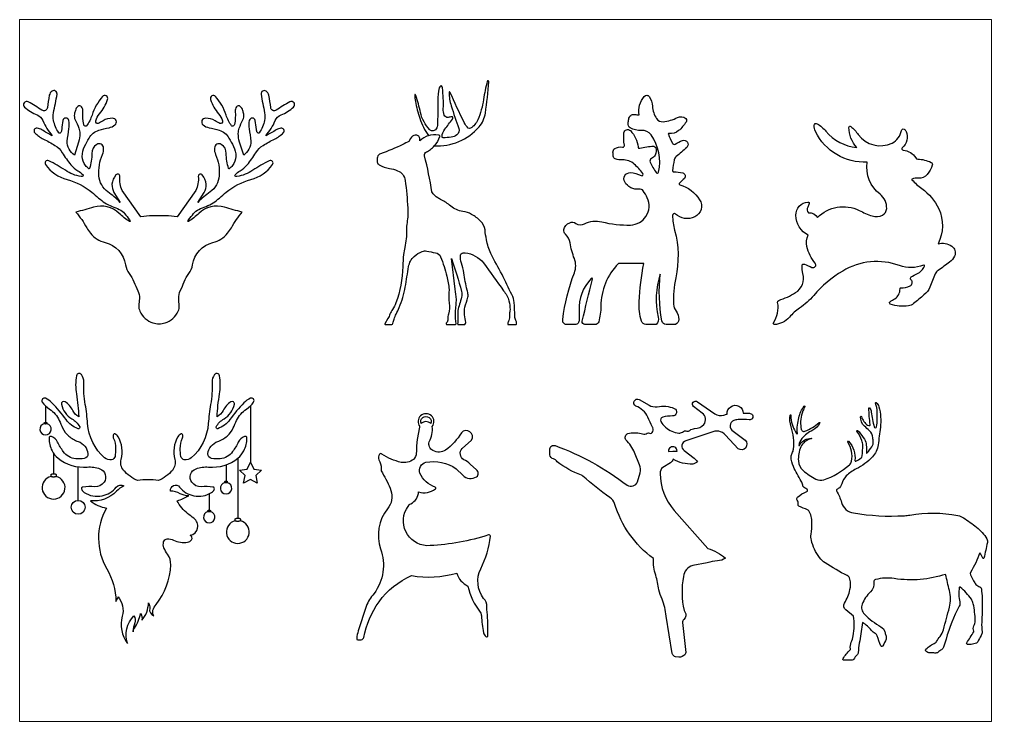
# Paper-space layout 'dwgmodels.com' of a CAD drawing. Header units: millimetres. Extents: x 0 to 257, y 5 to 190.
# The model-space entities are those that its viewports show. They can reach past a viewport. Long polylines and large blocks are cut down to what shows.
import ezdxf

# ---------------------------------------------------------------- set-up
doc = ezdxf.new("R2010")
doc.units = ezdxf.units.MM
doc.layers.add('dwgmodels.com', color=250, linetype='Continuous')

msp = doc.modelspace()

# ---------------------------------------------------------------- linework, layer by layer
at = {"layer": 'dwgmodels.com'}
for points in [[(2242, 1362.6, -0.037456), (2240.8, 1373.4, -0.034563), (2241.9, 1400.7, 0.046619), (2242.5, 1411.3, 0.034479), (2240.3, 1432.6), (2232.9, 1495.1, -0.012326), (2253.3, 1427.8, -0.12663), (2253.2, 1415.9, -0.009578), (2249, 1401.6, 0.034062), (2245.8, 1388.5), (2245.8, 1365.7, 0.062798), (2245.1, 1361.5, 0.242198), (2245.8, 1359.9), (2248.9, 1359.9), (2248.9, 1359.9), (2259.9, 1359.9, 0.281905), (2261.9, 1364.2, -0.087627), (2259.8, 1395.4, 0.027069), (2266, 1416, 0.132903), (2265.8, 1425.6, -0.01804), (2264.5, 1430.5, -0.020401), (2258.1, 1465.8, 0.060088), (2252.9, 1485.8, -0.138571), (2251.2, 1502.6, -0.191407), (2252.7, 1505, -0.193985), (2260.5, 1507.1, -0.190631), (2298.4, 1486.2, 0.002128), (2339.4, 1429.2, -0.107702), (2350.4, 1408.4, -0.072771), (2352.6, 1390.7, -0.063768), (2351.9, 1386, 0.098195), (2351.4, 1378.6, -0.121379), (2350.1, 1368.2, -0.030622), (2348.6, 1365, 0.162487), (2348, 1361, 0.369048), (2349.2, 1359.9), (2365.2, 1359.9, 0.373713), (2365.7, 1361.2, -0.141795), (2365.6, 1362.5, 0.198378), (2364.8, 1368.3, -0.132897), (2362.3, 1376.9, 0.010976), (2361.3, 1405.2, 0.12285), (2356.2, 1421.4, -0.004566), (2336.4, 1462.6, -0.019991), (2313.6, 1505.8, -0.063619), (2304.3, 1533.8, -0.021388), (2301.3, 1554.2, 0.177945), (2292.3, 1572.3, 0.062515), (2273.8, 1586, 0.09607), (2255.9, 1591.9, -0.146834), (2230.9, 1603, 0.063899), (2211.5, 1615.8, -0.02198), (2204.6, 1619.6, -0.123715), (2192.4, 1631.9, 0.022711), (2177.3, 1706.3, -0.374313), (2181.3, 1714.3, 0.07738), (2189.4, 1719.1, 0.04035), (2197.3, 1726.8, 0.233902), (2289.1, 1765.4, 0.143353), (2302.1, 1793.8, 0.016018), (2309.3, 1858.1, 0.910992), (2306, 1858.7, 0.030936), (2298.3, 1821.8, -0.067488), (2286.4, 1779.7, -0.149016), (2271.6, 1762.5, -0.335247), (2267, 1762.9, -0.09837), (2258.6, 1774.1, -0.007961), (2229.4, 1836.7, 0.810125), (2227.7, 1836.3, 0.075908), (2232, 1808.5, 0.009382), (2247.6, 1762.2, -0.325951), (2243.8, 1749.2, -0.130323), (2231.9, 1744.3, -0.038514), (2215.2, 1743.3, -0.425358), (2213.2, 1745.5, -0.148826), (2218.8, 1760.6, -0.003334), (2234.7, 1781.3, 0.211727), (2235.5, 1784.6, 0.431096), (2233.1, 1786.2, -0.018687), (2225.6, 1784.8, -0.36141), (2217.5, 1789.6, -0.09926), (2215.6, 1802.7, 0.049222), (2213.8, 1845.4, 0.134527), (2212, 1849.6, 0.403397), (2210.4, 1849.8, 0.173113), (2207.4, 1845.4, 0.066901), (2204.5, 1819.4, -0.018893), (2203.6, 1768.1, -0.193239), (2199.5, 1759.5, -0.417393), (2187.6, 1759.9, -0.059488), (2176.2, 1775.7, -0.071795), (2169, 1794.8, 0.022511), (2159.6, 1829.9, 0.156759), (2158.2, 1831.9, 0.603953), (2157.5, 1831.6, 0.057472), (2158.5, 1817.8, 0.030297), (2167.4, 1783.1, 0.080235), (2185.4, 1747.8, 0.107652), (2167.4, 1736.5, 0.051398), (2167.3, 1741.8, 0.434194), (2158.2, 1748.5, 0.221214), (2148.7, 1741.7), (2145.2, 1735.6, -0.000414), (2132.6, 1729.3, -0.03169), (2086.9, 1710.2, 0.242521), (2080.6, 1703.6, 0.128627), (2080.3, 1693.2, 0.211833), (2084.5, 1687.6, 0.086236), (2105.4, 1680.3, -0.054117), (2122.1, 1675.6, -0.272781), (2137.6, 1655.4, -0.014552), (2143, 1599, -0.059729), (2141.4, 1569.3, 0.05023), (2140.2, 1553.8, -0.060445), (2136.9, 1518.2, 0.021916), (2134.4, 1503.7, 0.027403), (2132.6, 1478.7, -0.084664), (2118.6, 1404.1, -0.068359), (2111.6, 1390.9, 0.067504), (2106.4, 1381.2, -0.046572), (2102.1, 1372.4), (2095.8, 1361.2, 0.521075), (2096.7, 1359.9), (2109.9, 1359.9, 0.244158), (2112.3, 1362.3, 0.001759), (2115.1, 1370.8, -0.031275), (2119.2, 1381.4, 0.000897), (2125.3, 1395, 0.06649), (2137.8, 1436.9, -0.003135), (2144.7, 1478.9, -0.167913), (2156, 1499.7, -0.08867), (2172.6, 1510, -0.155368), (2181.9, 1510.7, 0.019985), (2199.5, 1507.3, -0.264128), (2210.2, 1498.8, -0.036089), (2223, 1459, -0.033291), (2227.7, 1431.9, 0.023517), (2227.6, 1403.9, -0.127193), (2226.4, 1381.5, 0.099817), (2225.3, 1370.6, -0.238816), (2222.4, 1363.4, 0.690517), (2223.7, 1359.9), (2239.8, 1359.9, 0.470969)], [(1632.7, 1583), (1613, 1583), (1595.4, 1580.9), (1557.1, 1634.7, -0.123074), (1552.2, 1663.7, 0.731978), (1544.1, 1666.9, 0.153748), (1536.2, 1647.6, 0.161064), (1540.3, 1631.1), (1553.1, 1610.5, 0.037126), (1527.9, 1631.9, -0.219286), (1509.4, 1664.9, -0.121776), (1516.7, 1708.7, 0.115952), (1519, 1722, 0.562722), (1505, 1729.5, 0.27188), (1494.8, 1711.1, -0.092502), (1489.9, 1680.1, -0.502613), (1488.6, 1679.7, -0.063697), (1482, 1686, -0.171286), (1475.2, 1705, -0.118238), (1480.1, 1725.3, -0.012968), (1489.3, 1742.5, -0.190954), (1509.3, 1758.5, -0.024582), (1530.1, 1763.7, 0.124034), (1542.3, 1769.5, 0.708986), (1537.2, 1783.3, 0.12216), (1517.8, 1778.1, -0.001525), (1507.8, 1772.6, -0.322685), (1504.1, 1773.1, -0.289442), (1502.8, 1778, -0.098004), (1510.5, 1792, 0.093698), (1527.2, 1821.6, 0.821211), (1516.7, 1827.6, 0.100901), (1495.2, 1789.7, -0.078095), (1484, 1767.5, -0.221778), (1482.7, 1766.8, -0.374483), (1478.1, 1770.3, -0.075583), (1476.5, 1796.9, 0.178858), (1473.9, 1806.5, 0.451196), (1466.1, 1807.3, 0.137418), (1461, 1799.2, 0.025082), (1459.2, 1791.5, 0.161446), (1460.7, 1779.9, -0.023171), (1468.2, 1762.8, -0.090522), (1470.2, 1751.6, -0.076744), (1467.6, 1734.4), (1459.1, 1707.1, -0.060471), (1448.3, 1719.9, -0.176567), (1444.4, 1736.4, -0.011353), (1447.9, 1761.2, 0.094593), (1447.5, 1778.7, 0.823223), (1435.3, 1778.5, 0.026498), (1433.1, 1760.1, -0.122389), (1431, 1753.6, -0.54059), (1427, 1753.5, -0.103684), (1416.4, 1778.8, -0.089749), (1416.2, 1794.2, -0.014002), (1420, 1813.5, 0.023749), (1423.4, 1832.7, 0.651732), (1413.3, 1838.8, 0.186429), (1407.6, 1830.2, 0.034198), (1403.7, 1805, -0.56939), (1392.4, 1799.6, 0.018212), (1364.5, 1816.7, 0.897447), (1356.8, 1806, 0.086044), (1382.6, 1790, -0.201945), (1394.4, 1778.2, 0.084651), (1413.7, 1747.4, -0.027105), (1392.2, 1759.4, 0.103787), (1382.7, 1762.9, 0.720382), (1377.8, 1753.3, 0.086684), (1395.7, 1740.4, -0.026652), (1419.2, 1727.5, -0.11846), (1434.2, 1712.4, 0.03916), (1451.9, 1687.6, 0.085861), (1466.2, 1675.6, -0.082139), (1476.8, 1666.8, -0.39139), (1476.7, 1664.6, -0.245586), (1473, 1663.4, -0.104193), (1440.5, 1676.4, 0.030104), (1406.5, 1696, 0.77901), (1399.8, 1688.2, 0.17769), (1444.1, 1657.4, -0.108036), (1494.9, 1631.5, -0.013639), (1508.8, 1619.5, 0.09235), (1536.3, 1602.4, -0.01609), (1551.1, 1596, -0.110632), (1561.8, 1587.7, -0.010307), (1572.1, 1574.9, -0.066558), (1573.5, 1572.4, -0.738374), (1572.1, 1571.2, -0.042971), (1551, 1588, 0.268634), (1498.5, 1600.5, -0.013213), (1462.1, 1590.7, -0.047418), (1484.4, 1558.4, 0.045747), (1492.1, 1547.1, 0.160788), (1522.2, 1528.1, -0.303412), (1564, 1482.3, 0.124466), (1571.4, 1464.7, -0.066353), (1581, 1447.6, 0.016063), (1589.1, 1429.3, -0.126893), (1592.3, 1412.9, -0.006894), (1591.3, 1399.2, 0.13338), (1593.4, 1387.2, 0.202947), (1620.3, 1363.3, 0.081933), (1632.7, 1361.2, 0.081933), (1645.1, 1363.3, 0.202947), (1672, 1387.2, 0.13338), (1674.2, 1399.2, -0.006894), (1673.1, 1412.9, -0.126893), (1676.3, 1429.3, 0.016063), (1684.4, 1447.6, -0.066353), (1694, 1464.7, 0.124466), (1701.4, 1482.3, -0.303412), (1743.2, 1528.1, 0.160788), (1773.3, 1547.1, 0.045747), (1781.1, 1558.4, -0.047418), (1803.3, 1590.7, -0.013213), (1766.9, 1600.5, 0.268634), (1714.4, 1588, -0.042971), (1693.4, 1571.2, -0.738374), (1691.9, 1572.4, -0.066558), (1693.4, 1574.9, -0.010307), (1703.6, 1587.7, -0.110632), (1714.3, 1596, -0.01609), (1729.1, 1602.4, 0.09235), (1756.6, 1619.5, -0.013639), (1770.5, 1631.5, -0.108036), (1821.3, 1657.4, 0.17769), (1865.6, 1688.2, 0.77901), (1858.9, 1696, 0.030104), (1825, 1676.4, -0.104193), (1792.4, 1663.4, -0.245586), (1788.7, 1664.6, -0.39139), (1788.6, 1666.8, -0.082139), (1799.3, 1675.6, 0.085861), (1813.5, 1687.6, 0.03916), (1831.3, 1712.4, -0.11846), (1846.2, 1727.5, -0.026652), (1869.7, 1740.4, 0.086684), (1887.6, 1753.3, 0.720382), (1882.7, 1762.9, 0.103787), (1873.2, 1759.4, -0.027105), (1851.7, 1747.4, 0.084651), (1871, 1778.2, -0.201945), (1882.9, 1790, 0.086044), (1908.6, 1806, 0.897447), (1901, 1816.7, 0.018212), (1873, 1799.6, -0.56939), (1861.7, 1805, 0.034198), (1857.9, 1830.2, 0.186429), (1852.1, 1838.8, 0.651732), (1842.1, 1832.7, 0.023749), (1845.5, 1813.5, -0.014002), (1849.2, 1794.2, -0.089749), (1849, 1778.8, -0.103684), (1838.4, 1753.5, -0.54059), (1834.4, 1753.6, -0.122389), (1832.4, 1760.1, 0.026498), (1830.1, 1778.5, 0.823223), (1817.9, 1778.7, 0.094593), (1817.5, 1761.2, -0.011353), (1821, 1736.4, -0.176567), (1817.2, 1719.9, -0.060471), (1806.4, 1707.1), (1797.8, 1734.4, -0.076744), (1795.2, 1751.6, -0.090522), (1797.3, 1762.8, -0.023171), (1804.7, 1779.9, 0.161446), (1806.3, 1791.5, 0.025082), (1804.4, 1799.2, 0.137418), (1799.4, 1807.3, 0.451196), (1791.5, 1806.5, 0.178858), (1788.9, 1796.9, -0.075583), (1787.4, 1770.3, -0.374483), (1782.7, 1766.8, -0.221778), (1781.5, 1767.5, -0.078095), (1770.2, 1789.7, 0.100901), (1748.7, 1827.6, 0.821211), (1738.3, 1821.6, 0.093698), (1754.9, 1792, -0.098004), (1762.6, 1778, -0.289442), (1761.3, 1773.1, -0.322685), (1757.7, 1772.6, -0.001525), (1747.6, 1778.1, 0.12216), (1728.2, 1783.3, 0.708986), (1723.1, 1769.5, 0.124034), (1735.3, 1763.7, -0.024582), (1756.2, 1758.5, -0.190954), (1776.1, 1742.5, -0.012968), (1785.4, 1725.3, -0.118238), (1790.2, 1705, -0.171286), (1783.4, 1686, -0.063697), (1776.8, 1679.7, -0.502613), (1775.5, 1680.1, -0.092502), (1770.6, 1711.1, 0.27188), (1760.4, 1729.5, 0.562722), (1746.4, 1722, 0.115952), (1748.7, 1708.7, -0.121776), (1756, 1664.9, -0.219286), (1737.5, 1631.9, 0.037126), (1712.3, 1610.5), (1725.2, 1631.1, 0.161064), (1729.2, 1647.6, 0.153748), (1721.4, 1666.9, 0.731978), (1713.2, 1663.7, -0.123074), (1708.3, 1634.7), (1670, 1580.9), (1652.4, 1583)], [(1610, 1041.4, 0.062651), (1588.9, 1039.6, -0.118762), (1559.9, 1060.7, -0.248392), (1554.9, 1083, 0.201452), (1548.8, 1129.8, 0.171204), (1542.2, 1135.4, 0.364051), (1539.3, 1134.4, 0.247118), (1538.9, 1127.7, -0.110392), (1543.7, 1105.1, -0.037765), (1542.4, 1089.4, -0.315913), (1535.5, 1082.3, -0.232187), (1521.1, 1086.3, -0.194745), (1486.2, 1156.6, 0.023282), (1481.4, 1195.8, -0.051202), (1478.4, 1241.3, 0.171842), (1473.4, 1257.2, 0.65451), (1463.4, 1254.9, 0.086612), (1463.2, 1217.4, -0.030591), (1468.1, 1170.5, -0.14828), (1455.7, 1183.8, 0.137428), (1439.9, 1201.3, 0.664123), (1432.6, 1196.2, 0.209584), (1454, 1166.5, -0.134071), (1469.9, 1150.1, -0.69513), (1466.6, 1146.2, -0.147611), (1442, 1164.9, 0.034267), (1413.1, 1199.4, 0.098129), (1399.8, 1208.7, 0.753907), (1393.3, 1200.8, 0.098449), (1407.9, 1186.5, -0.140415), (1428.1, 1163.2, -0.005766), (1435, 1147.8, 0.114183), (1447.5, 1131, 0.093541), (1466.9, 1119.9, -0.289559), (1486.9, 1094.9, -0.395861), (1479.4, 1084.9, -0.069221), (1462, 1084.3, -0.216322), (1436.2, 1099.3, -0.039163), (1424.7, 1118.7, 0.183897), (1412.2, 1130.2, 0.526132), (1407, 1126.8, 0.126916), (1413.2, 1100.9, 0.099897), (1425.5, 1086, 0.195254), (1485.6, 1067.5, -0.111664), (1511.3, 1064, -0.491613), (1519.9, 1036.2, -0.261831), (1500.5, 1027, 0.043608), (1476.6, 1026.5, 0.539148), (1474, 1021.4, 0.116494), (1479.4, 1015.5, 0.204813), (1516, 1008.5, 0.169085), (1545, 1026.2, -0.378077), (1560.3, 1028.7, 0.089608), (1545.1, 1017.8, -0.227039), (1491.8, 998.1, 0.119865), (1524.7, 983.2, 0.265603), (1525.5, 858.7, -0.127297), (1544.2, 791.9, 0.102829), (1548.7, 801.1, -0.245534), (1557.4, 761.6, 0.229138), (1568, 705.3, -0.27633), (1581.2, 762.1, -0.23812), (1583, 747.9, 0.076566), (1579.4, 729.1, -0.136628), (1582.1, 737.1, 0.102304), (1594.7, 766.9, -0.240049), (1597.4, 753, 0.172433), (1611.1, 788.8, -0.206194), (1613.5, 777.6, 0.359639), (1621.8, 762, -0.218199), (1620.3, 773.6, -0.09345), (1626.5, 785.2, 0.161635), (1656.7, 866.9, 0.16508), (1650.2, 888.4, -0.06023), (1642.8, 901.9, -0.155361), (1642, 913.7, -0.330217), (1649.7, 920.2, -0.129297), (1662.3, 917.7, 0.157373), (1691.3, 913.4, 0.181182), (1699.1, 918, 0.517398), (1696.6, 927.4, 0.658078), (1704.2, 962.4, -0.008471), (1691.4, 971.9, -0.119793), (1670.1, 998.4, 0.050219), (1693.5, 1008.5, -0.1264), (1675.7, 1012.8, 0.107562), (1656, 1018.3, -0.771426), (1675, 1026.2, 0.169085), (1703.9, 1008.5, 0.204813), (1740.5, 1015.5, 0.116494), (1746, 1021.4, 0.539148), (1743.3, 1026.5, 0.043608), (1719.4, 1027, -0.261831), (1700, 1036.2, -0.491613), (1708.6, 1064, -0.111664), (1734.3, 1067.5, 0.195254), (1794.5, 1086, 0.099897), (1806.7, 1100.9, 0.126916), (1812.9, 1126.8, 0.526132), (1807.8, 1130.2, 0.183897), (1795.3, 1118.7, -0.039163), (1783.7, 1099.3, -0.216322), (1758, 1084.3, -0.069221), (1740.5, 1084.9, -0.395861), (1733, 1094.9, -0.289559), (1753, 1119.9, 0.093541), (1772.4, 1131, 0.114183), (1784.9, 1147.8, -0.005766), (1791.9, 1163.2, -0.140415), (1812, 1186.5, 0.098449), (1826.7, 1200.8, 0.753907), (1820.2, 1208.7, 0.098129), (1806.9, 1199.4, 0.034267), (1778, 1164.9, -0.147611), (1753.3, 1146.2, -0.69513), (1750, 1150.1, -0.134071), (1766, 1166.5, 0.209584), (1787.3, 1196.2, 0.664123), (1780.1, 1201.3, 0.137428), (1764.3, 1183.8, -0.14828), (1751.8, 1170.5, -0.030591), (1756.8, 1217.4, 0.086612), (1756.5, 1254.9, 0.65451), (1746.5, 1257.2, 0.171842), (1741.5, 1241.3, -0.051202), (1738.5, 1195.8, 0.023282), (1733.7, 1156.6, -0.194745), (1698.9, 1086.3, -0.232187), (1684.5, 1082.3, -0.315913), (1677.5, 1089.4, -0.037765), (1676.2, 1105.1, -0.110392), (1681, 1127.7, 0.247118), (1680.7, 1134.4, 0.364051), (1677.8, 1135.4, 0.171204), (1671.2, 1129.8, 0.201452), (1665, 1083, -0.248392), (1660.1, 1060.7, -0.118762), (1631.1, 1039.6, 0.062651)], [(2757, 871), (2727.3, 865.6, 0.299638), (2708.4, 842.9, 0.106268), (2709.8, 773.1, 0.062612), (2711.3, 770.3, -0.40048), (2709.1, 754.4, 0.238697), (2706.1, 748.2), (2713.1, 686.7, -0.308401), (2709.3, 681.1), (2705.5, 678.7, -0.236259), (2699.1, 677.6), (2692.2, 678.3, -0.317451), (2685.5, 684.9), (2672.7, 761.7, 0.063344), (2664.8, 796.4, -0.08346), (2657.8, 815.7, 0.04962), (2651.4, 845.4, -0.08398), (2646.7, 879.6, -0.162197), (2567.2, 992.6, 0.146902), (2557.5, 1004.7, -0.028669), (2502.2, 1048.9, 0.1822), (2499.1, 1050.7, -0.075174), (2449.2, 1078.5, 0.231109), (2442, 1084, -0.282364), (2434.1, 1092.5), (2434.3, 1105, -0.470363), (2444.9, 1111.6, -0.076857), (2592.7, 1030.3, 0.447331), (2614.4, 1037.1), (2619.8, 1055.5, 0.152255), (2617.9, 1071.8), (2607.9, 1097.3, 0.098679), (2590.5, 1123.3, -0.524394), (2594.6, 1136.1, -0.122808), (2621.7, 1136.2, 0.179794), (2631.9, 1135.9, -0.246649), (2641.4, 1136.5, 0.284389), (2644.3, 1138.6, 0.217369), (2645.6, 1147.8, 0.096363), (2644.9, 1149.6, -0.027989), (2635.3, 1169.9, 0.204982), (2610.6, 1192.4, -0.953412), (2617.4, 1206.4), (2637.7, 1194.7, 0.184639), (2654.5, 1191.3, -0.150871), (2689.6, 1187.8, -0.816527), (2686, 1172.3, 0.06225), (2666, 1170, 0.454614), (2661.8, 1161.1, 0.157842), (2684.7, 1141, 0.07822), (2698.8, 1137.2, 0.183007), (2706.1, 1139.1, -0.265341), (2715.5, 1141.4, 0.241608), (2721.6, 1142.8, -0.108144), (2731.2, 1146.8, 0.224209), (2750.4, 1154.9, 0.413386), (2746.9, 1178.1), (2729, 1191.6, -0.953196), (2737.3, 1201.6), (2772.6, 1176.7, 0.244321), (2791.5, 1174, -0.060211), (2798.2, 1176, -1.056673), (2830.8, 1177.8), (2843.7, 1177.9, -1.047848), (2843.3, 1164.3, 0.036133), (2820.3, 1164.8, 0.075414), (2812, 1163.3, 0.629315), (2810.5, 1140.8), (2834.9, 1122.5, -0.923199), (2820.8, 1104.9), (2794.9, 1133.1, 0.331247), (2764.6, 1138.5), (2713.5, 1121.4, 0.638785), (2710, 1101.3), (2730.4, 1085.4, -0.088245), (2736.9, 1078.4, -0.173687), (2727.3, 1073.6, -0.155864), (2687.4, 1083.8, -0.190978), (2682, 1076.4), (2666.2, 1066.7, 0.250389), (2660.4, 1054.4, 0.176116), (2689.3, 978.5), (2758.5, 900.3, -0.106363), (2794.5, 880.5, -0.13511), (2778.3, 874.8, 0.083893)], [(2283.7, 1061.7), (2270.9, 1073.6, 0.087952), (2257.6, 1082.5, -0.445939), (2254.2, 1105.6), (2273.5, 1122.6, 0.949067), (2252.8, 1137.8, -0.096297), (2220.6, 1102.1, -0.262578), (2194.6, 1101.1, -0.388217), (2187.1, 1119.5, 0.15463), (2193.1, 1150.6, 2.05073), (2167.4, 1150.7, 0.025229), (2167.1, 1149.4), (2162.3, 1123.8), (2160.6, 1111.3, -0.017719), (2160.4, 1095.7, -0.187748), (2154.6, 1083.3, -0.224839), (2129.1, 1077.1, -0.091613), (2089.9, 1094, 0.527154), (2085.2, 1093.7, 0.224212), (2083.5, 1082.4, -0.1068), (2088.6, 1064.8, 0.244699), (2090.8, 1055.4, -0.048879), (2108.4, 1019.4, -0.263978), (2101.2, 981.9, 0.250887), (2087.2, 899.4, -0.251552), (2073.7, 807.8, 0.103828), (2057.7, 781.6), (2041.3, 731.1, 0.045843), (2038.1, 716.1, 0.376197), (2040.5, 712.7), (2047.5, 713.2, 0.230713), (2052.9, 717.8, -0.10544), (2083.9, 791.2, -0.127532), (2150.4, 844.8, 0.108733), (2243.3, 849.6, 0.201631), (2266.1, 823.3, 0.103963), (2291.4, 769.5, -0.165678), (2293.9, 762.2, 0.040407), (2298.4, 727.6, 0.112547), (2303.1, 719.5, 0.533143), (2307.2, 720.8, 0.025893), (2306.9, 729.3, 0.042409), (2305.1, 775.5, -0.075256), (2305, 780.6, 0.230554), (2298.3, 797.7, -0.277623), (2292.6, 858.8, 0.090171), (2312.5, 925.6, 0.560974), (2308.4, 928.1, -0.063865), (2188.8, 906.3, -0.599468), (2140, 980.9), (2145.9, 989.8, -0.192623), (2149, 992.3, 0.296058), (2164.9, 1016.8, 0.253714), (2199.8, 1022.6, 0.573077), (2199.2, 1026.2, -0.209098), (2167.8, 1055, -0.444487), (2179.9, 1077.3, -0.206389), (2242.1, 1064), (2255.8, 1050.7, 0.353473), (2284.2, 1047.6, 0.478315)], [(2190, 1156.5, 0.435536), (2170.5, 1156.5, -1.526266)], [(2686.6, 1100.4), (2695.4, 1100.4, 1.055748), (2677.8, 1099.4)]]:
    msp.add_lwpolyline(points, format="xyb", close=True, dxfattribs=at)
for points in [[(2461, 1370.2, -0.061577), (2484.6, 1466, 0.184114), (2484.6, 1495.2, -0.04899), (2475.8, 1527.2, 0.161521), (2466.2, 1545.3, -0.253973), (2463.2, 1554.6, -0.260214), (2475.1, 1568.9, -0.242703), (2487.5, 1567.5, 0.274371), (2505.5, 1566.6, -0.186491), (2540.8, 1570.7, 0.070494), (2600, 1564.1, 0.245841), (2631.5, 1581.8, 0.26096), (2634.1, 1619.8, 0.041894), (2625.7, 1634.2, 0.280481), (2617.3, 1637.8, -0.308665), (2587.9, 1652.6, -0.584151), (2599.5, 1671.6, -0.11486), (2621.5, 1665.6, 0.815918), (2625.1, 1670, 0.040518), (2607.5, 1688.8, 0.195736), (2583.1, 1697.7, -0.08457), (2568.5, 1699.6, -0.320998), (2564.4, 1705.1, 0.021243), (2563.8, 1713.5, -0.295263), (2567.5, 1720.9, -0.174738), (2583.5, 1724, 0.515104), (2587.3, 1727.9, -0.070847), (2586.4, 1753.2, -0.635441), (2599.6, 1757.7, -0.16818), (2615.2, 1724.2, 0.464726), (2618.9, 1721.7, -0.06813), (2647.3, 1725.6, -0.330498), (2651.6, 1722.4, -0.192305), (2650.3, 1707.7, -0.173273), (2642.7, 1700.4, 0.423372), (2640, 1693.3, 0.035474), (2652.5, 1671.6, 0.657863), (2657.3, 1672.5, 0.214537), (2641.8, 1749, 0.25883), (2622.1, 1758.2, -0.143091), (2599.2, 1763.3, -0.333101), (2594.8, 1773, 0.028137), (2596.2, 1781.4, -0.420636), (2608.3, 1791, 0.007352), (2617.7, 1789.9, -0.228702), (2628, 1828.1, -0.490144), (2638.1, 1827.6, -0.139689), (2644.8, 1807.7, 0.135803), (2653.2, 1782.4, 0.274865), (2666.6, 1776.1, 0.098467), (2696.1, 1784.8, -0.320763), (2713.1, 1782.5, -0.369885), (2713.9, 1775.3, -0.058692), (2698.5, 1757.7, -0.236402), (2678.6, 1752.2, 0.595054), (2677.4, 1750.8, 0.014548), (2685.6, 1731.9, 0.452113), (2691.6, 1730.2, -0.04775), (2706.2, 1737.6, -0.834193), (2715, 1723.4, -0.008036), (2693.4, 1704.4, 0.166476), (2689.4, 1697.7, 0.029967), (2686.1, 1675.6, 0.439106), (2688.5, 1673.1, -0.056224), (2707, 1670.9, -0.589568), (2710.2, 1659.8, -0.011412), (2700.1, 1650.2, 0.585175), (2700.9, 1646.7, -0.182158), (2741.6, 1616, -0.449842), (2731.4, 1580.9, -0.302468), (2691.8, 1586.6, 0.662641), (2685.8, 1583.7, 0.054857), (2690.3, 1553.5, -0.119097), (2692.4, 1455.5, 0.067969), (2688, 1401.4, 0.152395), (2693.3, 1387.5, -0.181505), (2698.6, 1370.2, -0.253511), (2692.3, 1359.9), (2672.9, 1359.9, -0.363813), (2664.1, 1367.3, -0.070453), (2660.8, 1463.5, 0.138974), (2656.6, 1375, -0.258351), (2652.3, 1359.9), (2631.4, 1359.9, -0.332962), (2622.2, 1366.8, -0.084325), (2617.5, 1406.7, -0.035815), (2627.2, 1485), (2574.8, 1485, 0.19292), (2538.9, 1397.5, -0.064619), (2534.5, 1365.5, -0.358285), (2526.7, 1359.9), (2506.2, 1359.9, -0.482125), (2500.8, 1366.7, -0.00824), (2522.1, 1452.9, 0.772906), (2519.4, 1454.5, 0.208024), (2494.5, 1388.1, -0.033138), (2494.2, 1367.6, -0.444028), (2484.2, 1359.9), (2468.6, 1359.9, -0.503527), (2461, 1370.2, -0.741233)], [(2983.4, 1579.2, -0.32712), (3068.8, 1594, 0.028516), (3095.5, 1582.7, 0.213154), (3116.6, 1584.3, 0.265699), (3125.2, 1598.1, 0.241651), (3111.7, 1627.1, -0.271636), (3085.4, 1693, -0.302546), (2979.4, 1756.1, -0.115955), (2976.6, 1768.7, -0.571536), (2982.6, 1772, -0.09215), (3000.7, 1756.6, 0.204519), (3063.7, 1723.3, -0.187848), (3047.8, 1764.4, -0.640354), (3051.8, 1766.3, -0.059003), (3067, 1749.7, 0.364195), (3136.4, 1732.3, 0.244926), (3155.3, 1757.8, -0.511249), (3161, 1760.7, -0.176343), (3165.1, 1756.3, -0.320725), (3157.3, 1722.4, 0.661776), (3159, 1717.5, -0.23831), (3184.8, 1701.8, 0.251409), (3189.1, 1699.4, -0.106704), (3216.4, 1692.6, -0.377134), (3218.8, 1687, -0.091081), (3208.2, 1667.9, -0.246202), (3190.2, 1660.3, 0.119701), (3177.3, 1658.3, 0.509464), (3177, 1657.1, 0.064846), (3197.2, 1638.8, -0.134284), (3231.9, 1597.5, -0.229917), (3230.5, 1525.8, -0.199294), (3258.6, 1520.7, -0.375449), (3264.4, 1500.3, -0.123308), (3254.2, 1487.8, -0.009389), (3230.9, 1471.1, 0.142449), (3225, 1463.9, 0.002887), (3213.6, 1436.6, -0.123925), (3201.7, 1420.5, 0.001583), (3180.3, 1402.9, -0.136463), (3170.1, 1398.2, -0.1241), (3132.6, 1401.9, -0.626495), (3132.1, 1406.7, 0.003576), (3141.9, 1412.9, 0.260478), (3152.6, 1433.2, -0.421586), (3154.5, 1435.2, 0.109438), (3173.3, 1439.3, 0.539884), (3175.2, 1451.9, -0.491988), (3175.6, 1457.6, -0.040517), (3187.3, 1464.1, 0.186253), (3202.8, 1479.7, 0.677575), (3200.5, 1482, -0.190416), (3151.6, 1480.8, 0.227828), (3035, 1469.7, 0.078953), (2975.5, 1419.4, -0.065097), (2946.6, 1393.7, 0.066084), (2925.7, 1374.9, -0.209049), (2894.7, 1359.9, -0.614778), (2892.9, 1363.2, 0.198305), (2901.6, 1405.4, -0.375299), (2904, 1409.4, 0.056984), (2938, 1425.3, 0.334756), (2953.4, 1464.3, -0.086013), (2951.7, 1480.8, -0.506408), (2956.5, 1483.8, -0.016301), (2971.9, 1477.1, 0.801703), (2978.6, 1485.7, -0.11238), (2961.3, 1519.9, -0.190588), (2964.5, 1543.1, -0.279786), (2938.9, 1584.2, -0.394597), (2963.7, 1611.3, -0.521392), (2966.4, 1608, -0.064629), (2963.4, 1601, 0.345823), (2965, 1589.1, -0.322281), (2983.4, 1579.2, -8.107771)], [(2185.4, 1747.8, -0.127663), (2205.9, 1749.4, -0.473892), (2208.3, 1745, -0.085706), (2197.3, 1726.8, -8.808122)], [(3075.7, 748.3), (3072.4, 725.6, -0.009513), (3069.1, 705.8, 0.030879), (3066.9, 686.9, -0.203382), (3064.3, 681.7, 0.103163), (3057.8, 673.3, -0.290437), (3054.4, 671.2), (3037.5, 671.2, -0.59567), (3035.7, 674.6, -0.054755), (3050.1, 692.1, 0.247993), (3050.9, 694.7, -0.14778), (3052.5, 708.1, 0.056867), (3056.5, 721, 0.086417), (3057, 761.7), (3041.2, 774.3, -0.376812), (3038.8, 788.2, 0.083785), (3049.9, 815.9, 0.106397), (3049.9, 837.7, 0.228035), (3044.5, 844.7, -0.03041), (2999.1, 870.9, -0.086999), (2987.5, 881.9, -0.099481), (2970.7, 917.5, -0.097649), (2970.1, 929.5, 0.035516), (2971.9, 953.8, 0.137987), (2965.3, 977.8, 0.168845), (2962.9, 979.8, -0.023616), (2945.3, 987.3, -0.337953), (2943.5, 990.9, 0.200573), (2941.7, 999.2, -0.386433), (2942.6, 1006, -0.083094), (2961.2, 1017, 0.641748), (2961.5, 1022.2, -0.065764), (2954.7, 1027, -0.180977), (2953, 1030.3, 0.148566), (2949.6, 1038.4, -0.019096), (2933.8, 1068.4, -0.116124), (2929.3, 1089, -0.129153), (2931.2, 1095.8, 0.102915), (2934.1, 1104.5, 0.112835), (2929.2, 1150.2, -0.130571), (2927.5, 1174.2, -1.006235), (2928.9, 1174, 0.083484), (2928.7, 1168.2, 0.108257), (2940.3, 1136.2, 0.801232), (2942.1, 1136.8, -0.068746), (2942.3, 1153.4, -0.015957), (2945.2, 1168.8, -0.108538), (2956.1, 1192.6, -0.875466), (2957.1, 1192, 0.003744), (2953.4, 1182.5, 0.123384), (2949.2, 1148, 0.160461), (2952, 1142, 0.302405), (2957.4, 1140.8, 0.095258), (2986.7, 1159, -0.819507), (2987.9, 1158.1, -0.170761), (2973.4, 1143.1, 0.098842), (2951.1, 1125.8, 0.161999), (2945.3, 1111.8, 0.835671), (2946.1, 1111.6, -0.047885), (2947.7, 1114.4, -0.228302), (2970, 1126.7, -0.94295), (2970.2, 1125.2, 0.251676), (2949.1, 1108.7, 0.120032), (2944.1, 1080, 0.201754), (2953.9, 1060.3, 0.058014), (2980, 1042.7, 0.203248), (2996.2, 1041.4, 0.100178), (3048.9, 1071.9, 0.167747), (3053.2, 1079.5, 0.193344), (3045.2, 1119, -0.916328), (3046.9, 1120.3, -0.218429), (3060.2, 1080.7, 0.583145), (3062.1, 1079.4, 0.062279), (3072.7, 1086.1, 0.196282), (3075, 1090.4, 0.02888), (3076.2, 1112.2, 0.082647), (3074.5, 1121.7, 0.07346), (3064.3, 1141.2, -0.781405), (3065.5, 1142.5, -0.115141), (3069, 1139.6, -0.027316), (3079.5, 1124.5, -0.121359), (3083.3, 1112.5, -0.022643), (3083.6, 1097, 0.700481), (3085.1, 1096.4, 0.029653), (3095.1, 1109.2, 0.18061), (3097.7, 1119.6, -0.003814), (3096.9, 1127.7, 0.180854), (3089.9, 1141.9, 0.008962), (3079.5, 1151.5, -0.23946), (3071.8, 1170.8, -0.827959), (3073.6, 1171, 0.170707), (3086.2, 1153.2, 0.269084), (3090.6, 1152.9, 0.330073), (3091.5, 1154.6, -0.032), (3088.8, 1188.4, -0.732374), (3090.1, 1188.8, -0.121988), (3093.6, 1180.3, 0.02518), (3099.6, 1149.9, 0.824103), (3104.5, 1150.2, 0.048173), (3105.8, 1180.1, 0.065064), (3102.4, 1198.5, -0.736678), (3103.9, 1199.6, -0.167515), (3109.4, 1191.1, -0.092858), (3112.2, 1149, -0.00267), (3107.6, 1113, -0.158747), (3095.8, 1088.2, -0.086465), (3062.7, 1063.7, 0.077773), (3042.4, 1049.2, 0.134971), (3033, 1032.9, -0.183582), (3026, 1023.2, -0.011282), (3023, 1021.3, 0.414332), (3022.3, 1018.5, -0.064092), (3032.6, 994.8, 0.288054), (3057.1, 973.2, 0.054939), (3161.5, 967.6, 0.029479), (3172.9, 969, -0.092301), (3271.4, 968, -0.097821), (3282.8, 963.3, -0.017627), (3309.6, 944.2, -0.100536), (3330.7, 919.9, -0.184546), (3331.8, 912.5, -0.002813), (3324.7, 880.8, -0.723063), (3322.5, 880.6, 0.039559), (3316.5, 891.7, -0.050722), (3297.1, 851.4, 0.263835), (3297, 846.5, 0.006455), (3305.9, 830.1, 0.065347), (3308.3, 826.7, 0.115847), (3316.5, 821.5, -0.283561), (3319.4, 817.9, -0.03919), (3321.3, 778.8, -0.003911), (3320.1, 749, 0.039952), (3320.8, 729.3, -0.170453), (3319.1, 721.9, 0.041483), (3312.3, 708.9, -0.227084), (3309.3, 706.2, -0.022983), (3298.6, 703.6, -0.067314), (3291.3, 703.2, -0.57075), (3289.5, 707, 0.006899), (3303.8, 729.2, 0.261023), (3303.9, 731, -0.255087), (3304.2, 741.6, 0.141955), (3307, 752.3, 0.044539), (3302.8, 787.1, 0.097519), (3298.9, 796.2, 0.076246), (3275.9, 820.9, 0.562338), (3274.2, 820.3, 0.110215), (3275.1, 790.6, -0.18582), (3274.1, 782.3, 0.053245), (3247, 714.5, -0.014571), (3241.9, 698.1, -0.163948), (3237.7, 692.7, 0.023383), (3230.8, 687.6, -0.208486), (3224.2, 685.7, 0.053702), (3214.1, 686.1, -0.254033), (3205.6, 689.9, -0.378266), (3205.8, 693.8, -0.085046), (3224.9, 707, 0.160363), (3227.6, 709.6, -0.046322), (3234.6, 719.9, 0.105591), (3241.7, 733.8, 0.000482), (3254, 779.7, 0.130255), (3254.1, 814.3, -0.010359), (3246.2, 847.3, -0.11624), (3140.9, 838.6, 0.099544), (3102.2, 836.6, 0.381653), (3099.1, 832, -0.241709), (3091.8, 811.2, 0.111326), (3075.1, 786.3, 0.296752), (3079.5, 765.6, 0.066223), (3113.5, 739.5, -0.181149), (3121.7, 729.6, -0.08168), (3122.3, 726.1, 0.122508), (3123.3, 722.4, -0.211303), (3123.9, 714.5, -0.038882), (3117.6, 700.4, -0.619677), (3113.5, 700.5, -0.030829), (3105.7, 720.9, 0.193742), (3101.3, 726.2, -0.107071), (3094.2, 732.3, 0.107846), (3075.7, 748.3, -5.607537)]]:
    msp.add_lwpolyline(points, format="xyb", dxfattribs=at)
for points in [[(1399.9, 1192.9), (1399.9, 1159)], [(1820.2, 1192.9), (1820.2, 1077.4)], [(1416.4, 1095.7), (1416.4, 1053.3)], [(1794.2, 1085.8), (1794.2, 962.3)], [(1466.7, 999.1), (1466.7, 1068)], [(1770.1, 1072.2), (1770.1, 1038.3)], [(1735.6, 1012.6), (1735.6, 978.7)]]:
    msp.add_lwpolyline(points, dxfattribs=at)
msp.add_lwpolyline([(1813.4, 1062.9), (1820.2, 1077.4), (1827, 1062.9), (1842.9, 1060.9), (1831.2, 1049.9), (1834.2, 1034.1), (1820.2, 1041.9), (1806.1, 1034.1), (1809.2, 1049.9), (1797.4, 1060.9)], close=True, dxfattribs=at)
msp.add_circle((1466.7, 984.9), 14.2, dxfattribs=at)
for centre, radius in [((1399.9, 1145), 11.7), ((1416.4, 1025.3), 23.5), ((1770.1, 1024.2), 11.7), ((1735.6, 964.7), 11.7), ((1794.2, 934.3), 23.5)]:
    msp.add_arc(centre, radius, 103.0661, 76.9339, dxfattribs=at)
for points in [[(1397.3, 1156.4), (1397.3, 1155.8), (1399.9, 1155.8), (1402.6, 1155.8), (1402.6, 1156.4), (1402.6, 1157.1), (1402.6, 1157.9), (1402.6, 1159), (1401.4, 1159), (1400.7, 1159), (1399.9, 1159), (1399.1, 1159), (1398.4, 1159), (1397.3, 1159), (1397.3, 1157.9), (1397.3, 1157.1), (1397.3, 1156.4)], [(1411.1, 1048.2), (1411.1, 1047), (1416.4, 1047), (1421.7, 1047), (1421.7, 1048.2), (1421.7, 1049.6), (1421.7, 1051.1), (1421.7, 1053.3), (1419.5, 1053.3), (1418, 1053.3), (1416.4, 1053.3), (1414.9, 1053.3), (1413.4, 1053.3), (1411.1, 1053.3), (1411.1, 1051.1), (1411.1, 1049.6), (1411.1, 1048.2)], [(1767.4, 1035.7), (1767.4, 1035.1), (1770.1, 1035.1), (1772.7, 1035.1), (1772.7, 1035.7), (1772.7, 1036.4), (1772.7, 1037.1), (1772.7, 1038.3), (1771.6, 1038.3), (1770.8, 1038.3), (1770.1, 1038.3), (1769.3, 1038.3), (1768.5, 1038.3), (1767.4, 1038.3), (1767.4, 1037.1), (1767.4, 1036.4), (1767.4, 1035.7)], [(1732.9, 976.1), (1732.9, 975.5), (1735.6, 975.5), (1738.2, 975.5), (1738.2, 976.1), (1738.2, 976.8), (1738.2, 977.5), (1738.2, 978.7), (1737.1, 978.7), (1736.3, 978.7), (1735.6, 978.7), (1734.8, 978.7), (1734.1, 978.7), (1732.9, 978.7), (1732.9, 977.5), (1732.9, 976.8), (1732.9, 976.1)], [(1788.8, 957.2), (1788.8, 956), (1794.2, 956), (1799.5, 956), (1799.5, 957.2), (1799.5, 958.6), (1799.5, 960.1), (1799.5, 962.3), (1797.2, 962.3), (1795.7, 962.3), (1794.2, 962.3), (1792.6, 962.3), (1791.1, 962.3), (1788.8, 962.3), (1788.8, 960.1), (1788.8, 958.6), (1788.8, 957.2)]]:
    msp.add_rational_spline(points, [1, 0.707106781187, 1, 0.707106781187, 1, 1, 1, 0.707106781187, 1, 1, 1, 1, 1, 0.707106781187, 1, 1, 1], degree=2, knots=[0, 0, 0, 1.570796, 1.570796, 3.141593, 3.141593, 4.141593, 4.141593, 5.712389, 5.712389, 6.712389, 6.712389, 7.712389, 7.712389, 9.283185, 9.283185, 10.283185, 10.283185, 10.283185], dxfattribs=at)

psp = doc.layouts.new('dwgmodels.com')

# ---------------------------------------------------------------- viewports
at = {"layer": 'dwgmodels.com'}
psp.add_viewport(center=(128.26, 97.64), size=(256.95, 185.6463), view_center_point=(2343.35, 1265.59), view_height=1440.6561, dxfattribs=at)

doc.saveas('drawing.dxf')
